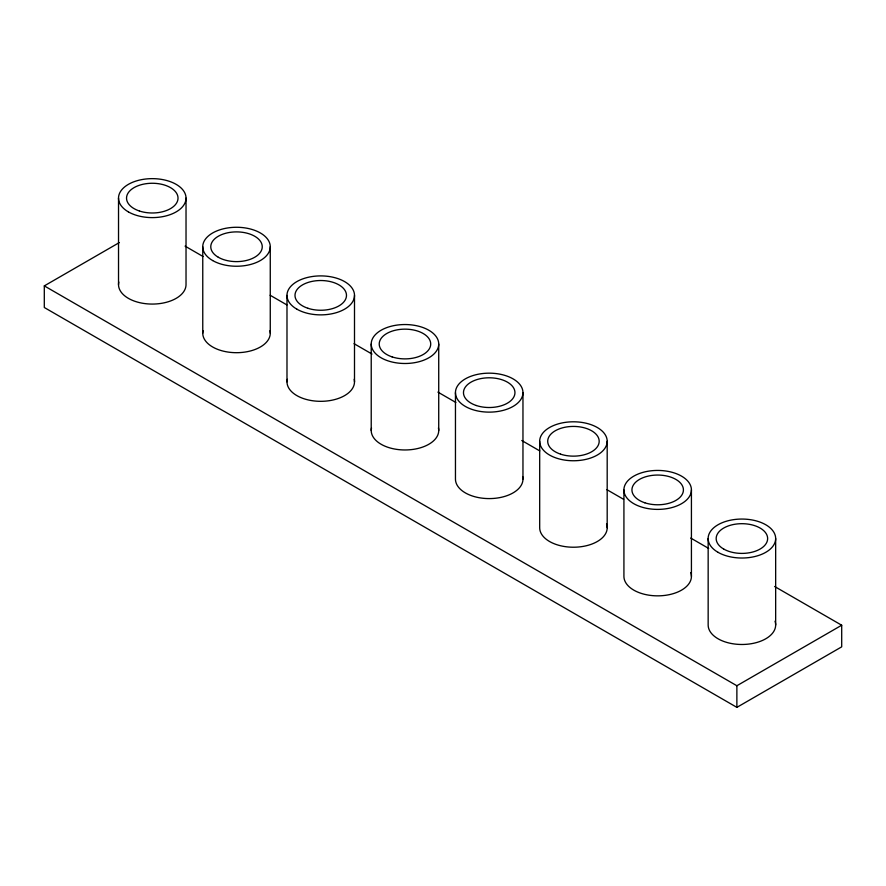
<?xml version="1.0" encoding="UTF-8"?>
<svg xmlns="http://www.w3.org/2000/svg" width="886" height="886" viewBox="0 0 886 886"><rect width="100%" height="100%" fill="white"/><g stroke="black" fill="none" stroke-linecap="round" stroke-linejoin="round"><path stroke-width="1.33" d="M774.597 586.488L841.7 625.228L841.7 646.846L736.875 707.36L44.3 307.508L44.3 285.89L119.344 242.565M44.3 285.89L736.875 685.742L841.7 625.228M185.074 246.131L203.038 256.508M270.141 295.248L286.92 304.928M354.023 343.668L371.998 354.046M437.894 392.099L455.869 402.477M521.776 440.519L539.751 450.896M606.844 489.637L623.622 499.327M690.726 538.068L708.7 548.434M775.66 538.544L775.66 624.995M736.875 685.742L736.875 707.36M708.158 538.544L708.158 624.995A33.757 19.481 0 0 0 745.215 644.388A33.757 19.481 0 0 0 775.006 621.197M691.423 489.914A33.757 19.481 0 0 1 640.799 506.792A33.757 19.481 0 0 1 640.799 473.035A33.757 19.481 0 0 1 691.423 489.914L691.423 576.365M623.921 489.914L623.921 576.365A33.757 19.481 0 0 0 660.989 595.757A33.757 19.481 0 0 0 690.77 572.566M607.187 441.283A33.757 19.481 0 0 1 556.563 458.151A33.757 19.481 0 0 1 556.563 424.405A33.757 19.481 0 0 1 607.187 441.283L607.187 527.735M539.685 441.283L539.685 527.735A33.757 19.481 0 0 0 576.753 547.127A33.757 19.481 0 0 0 606.545 523.925M522.962 392.653A33.757 19.481 0 0 1 472.327 409.52A33.757 19.481 0 0 1 472.327 375.775A33.757 19.481 0 0 1 522.962 392.653L522.962 479.104M455.459 392.653L455.459 479.104A33.757 19.481 0 0 0 491.42 498.552A33.757 19.481 0 0 0 522.674 476.557M438.725 344.023A33.757 19.481 0 0 1 388.101 360.89A33.757 19.481 0 0 1 388.101 327.144A33.757 19.481 0 0 1 438.725 344.023L438.725 430.474M371.223 344.023L371.223 430.474M354.5 295.392L354.5 381.844M286.986 295.392L286.986 381.844M270.263 246.751L270.263 333.214M202.761 246.751L202.761 333.214M186.027 198.121L186.027 284.583A33.757 19.481 0 0 1 150.066 304.031A33.757 19.481 0 0 1 118.813 282.036M118.525 198.121L118.525 284.583M354.201 379.297A33.757 19.481 0 0 1 320.743 401.325A33.757 19.481 0 0 1 287.285 379.297M438.437 427.927A33.757 19.481 0 0 1 404.98 449.966A33.757 19.481 0 0 1 371.511 427.927M269.975 330.666A33.757 19.481 0 0 1 236.507 352.694A33.757 19.481 0 0 1 203.049 330.666M128.415 211.909A33.757 19.481 0 0 0 184.875 203.171A33.757 19.481 0 0 0 143.543 179.304A33.757 19.481 0 0 0 128.415 211.909M139.412 211.001A25.738 14.863 0 0 0 178.02 198.121A25.738 14.863 0 0 0 139.412 185.252A25.738 14.863 0 0 0 139.412 211.001M212.64 260.539A33.757 19.481 0 0 0 269.111 251.801A33.757 19.481 0 0 0 227.78 227.935A33.757 19.481 0 0 0 212.64 260.539M218.31 257.261A25.738 14.863 0 0 0 261.37 250.605A25.738 14.863 0 0 0 229.851 232.398A25.738 14.863 0 0 0 218.31 257.261M392.099 356.892A25.738 14.863 0 0 0 430.718 344.023A25.738 14.863 0 0 0 392.099 331.142A25.738 14.863 0 0 0 392.099 356.892M307.874 308.262A25.738 14.863 0 0 0 346.481 295.392A25.738 14.863 0 0 0 307.874 282.512A25.738 14.863 0 0 0 307.874 308.262M296.876 309.17A33.757 19.481 0 0 0 353.348 300.432A33.757 19.481 0 0 0 312.005 276.565A33.757 19.481 0 0 0 296.876 309.17M644.798 502.783A25.738 14.863 0 0 0 683.416 489.914A25.738 14.863 0 0 0 644.798 477.045A25.738 14.863 0 0 0 644.798 502.783M560.572 454.153A25.738 14.863 0 0 0 599.18 441.283A25.738 14.863 0 0 0 560.572 428.414A25.738 14.863 0 0 0 560.572 454.153M718.037 552.321A33.757 19.481 0 0 0 774.508 543.583A33.757 19.481 0 0 0 733.165 519.717A33.757 19.481 0 0 0 718.037 552.321M476.336 405.522A25.738 14.863 0 0 0 514.954 392.653A25.738 14.863 0 0 0 476.336 379.784A25.738 14.863 0 0 0 476.336 405.522M723.707 549.054A25.738 14.863 0 0 0 766.767 542.387A25.738 14.863 0 0 0 735.247 524.191A25.738 14.863 0 0 0 723.707 549.054"/></g></svg>
